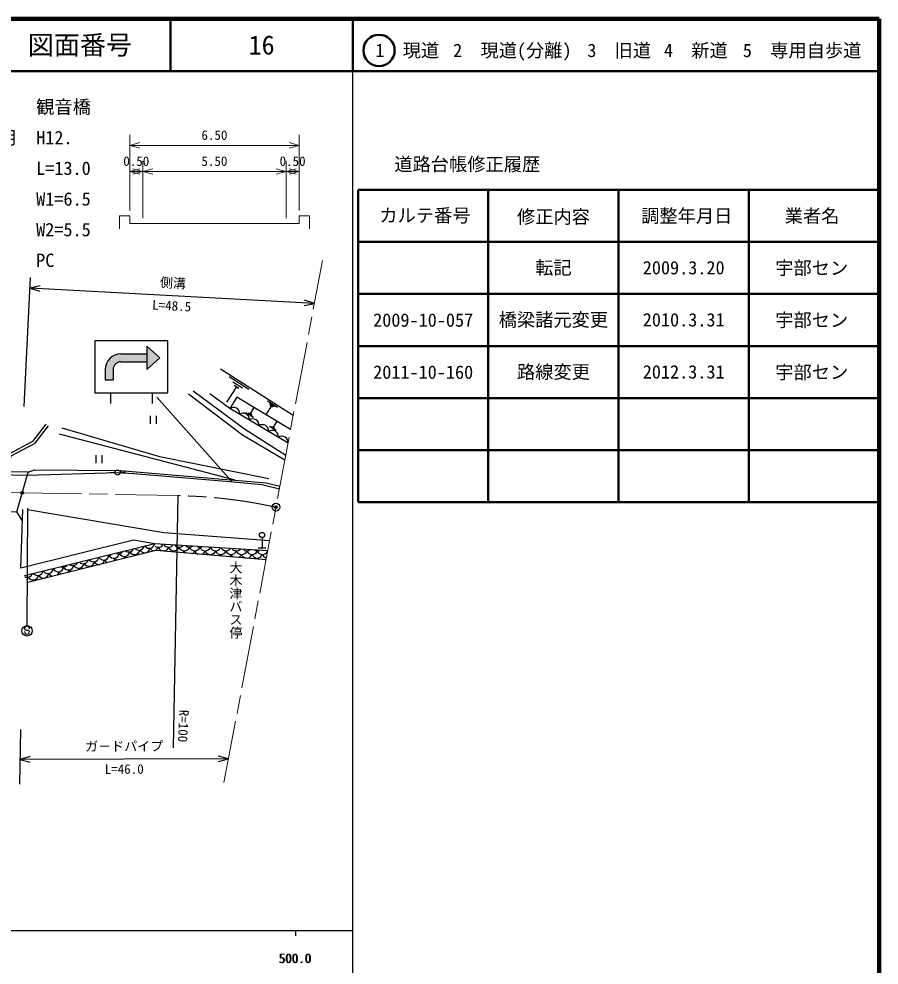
# Model space of a CAD drawing. Units: millimetres, scale not verified, with parts at other scales. Extents: x 40000 to 680000, y 20000 to 380000.
# Drawn here: x 514918 to 680000, y 198357 to 380000 of the extents above; entities that cross this region are included whole.
import ezdxf
from ezdxf.enums import TextEntityAlignment as Align

# ---------------------------------------------------------------- set-up
doc = ezdxf.new("R2010")
doc.units = ezdxf.units.MM
doc.header["$LTSCALE"] = 1000
doc.header["$PDMODE"] = 32
doc.header["$PDSIZE"] = 500
doc.linetypes.add('CHAIN', pattern=[18.5, 12, -1.5, 3.5, -1.5])
for name, color, linetype, lineweight in [('M-BGD', 7, 'Continuous', 25), ('M-BMK', 2, 'CHAIN', 13), ('M-BMK-SRVR', 3, 'Continuous', 25), ('M-STR-HTXT', 7, 'Continuous', 13), ('M-STR-STRC', 7, 'Continuous', 25), ('M-TTL', 2, 'Continuous', 140), ('M-TTL-BAND', 7, 'Continuous', 25), ('M-TTL-FRAM', 2, 'Continuous', 50), ('M-TTL-LINE', 7, 'Continuous', 50)]:
    doc.layers.add(name, color=color, linetype=linetype, lineweight=lineweight)
doc.layers.add('M-OTRS', color=6, linetype='Continuous')
doc.layers.add('M-TTL-TXT', color=7, linetype='Continuous')
doc.styles.add('@ＭＳ ゴシック', font='')
doc.styles.add('ＭＳ ゴシック', font='')
doc.styles.get('@ＭＳ ゴシック').set_extended_font_data('@MS Gothic')
doc.styles.get('ＭＳ ゴシック').set_extended_font_data('MS Gothic')

msp = doc.modelspace()

# ---------------------------------------------------------------- hatches: boundary and pattern name
at = {"layer": 'M-STR-STRC'}
for points in [[(539484, 315690), (539484, 317190), (541984, 314940), (539484, 312690), (539484, 314190)], [(534484, 315690), (539484, 315690), (539484, 314190), (534484, 314190, 0.41421), (532984, 312690), (532984, 310690), (531484, 310690), (531484, 312690, -0.41421)]]:
    msp.add_hatch(color=256, dxfattribs=at).paths.add_polyline_path(points)

# ---------------------------------------------------------------- linework, layer by layer
at = {"layer": 'M-BGD'}
for p, q in [((515946, 305575), (517158, 330366)), ((519016, 328747), (517059, 328335)), ((571620, 325374), (517059, 328335)), ((517059, 328335), (518960, 327714)), ((569663, 324962), (571620, 325374)), ((571620, 325374), (569719, 325995)), ((567558, 303837), (553623, 312749)), ((555299, 311321), (559030, 308935)), ((556687, 309382), (554779, 306397)), ((555993, 310351), (557858, 309158)), ((556221, 309680), (557154, 309083)), ((555414, 305215), (551579, 308032)), ((556762, 307380), (555414, 305215)), ((567058, 301183), (556762, 307380)), ((566564, 298563), (555414, 305215)), ((559389, 304210), (560089, 305383)), ((563359, 305680), (562382, 304151)), ((562648, 306673), (564559, 305451)), ((563004, 306177), (563959, 305566)), ((563120, 305833), (563598, 305527)), ((540185, 302270), (540185, 303770)), ((541310, 302270), (541310, 303770)), ((559948, 303479), (558481, 304354)), ((559669, 303844), (558935, 304282)), ((559573, 304100), (559206, 304319)), ((564293, 300977), (563000, 301748)), ((564047, 301299), (563401, 301684)), ((563963, 301524), (563639, 301717)), ((563801, 301621), (564418, 302655)), ((556436, 291433), (522692, 300300)), ((529738, 294719), (529738, 296219)), ((530863, 294719), (530863, 296219)), ((516521, 292374), (502690, 292561)), ((532358, 292941), (533358, 292941)), ((535358, 292941), (534358, 292941)), ((545420, 288493), (544515, 240059)), ((561579, 280433), (561579, 278433)), ((540974, 279246), (515994, 273082)), ((562663, 277879), (540974, 279246)), ((560829, 278433), (562329, 278433)), ((515192, 243604), (515058, 233097)), ((517049, 238375), (515119, 237852)), ((555132, 237952), (515119, 237852)), ((555132, 237952), (553199, 238465)), ((553202, 237429), (555132, 237952)), ((515119, 237852), (517052, 237339))]:
    msp.add_line(p, q, dxfattribs=at)
for points in [[(565943, 295273), (557854, 300061), (547490, 307975)], [(566116, 296190), (558187, 301217), (548369, 308567)], [(520061, 302231), (517541, 298858), (513008, 296446), (511999, 293039)], [(512584, 293032), (513431, 296096), (518064, 298528), (520586, 301907)], [(562910, 291728), (541978, 295954), (523219, 301458)], [(515602, 283650), (514504, 285394), (516695, 292976), (502862, 293163), (500679, 285496), (514504, 285394)], [(564897, 289726), (561515, 290554), (554629, 291171), (546960, 291850), (536970, 292664), (533856, 292841), (516521, 292374)], [(516695, 292976), (517909, 293403), (534412, 293278), (562370, 290936), (565001, 290275)], [(540974, 279246), (536884, 279912), (515254, 274585), (515684, 285788)], [(516571, 285840), (542740, 281420), (563041, 279885)], [(562342, 276179), (541183, 277942), (516620, 271829)]]:
    msp.add_lwpolyline(points, dxfattribs=at)
for centre in [(533858, 292941), (561579, 280933)]:
    msp.add_circle(centre, 500, dxfattribs=at)
for centre, radius, start, end in [((556094, 304243), 1186, 353.37453, 124.98296), ((557952, 303134), 1186, 353.37453, 124.98296), ((559810, 302026), 1186, 353.37453, 124.98296), ((561669, 300917), 1186, 353.37453, 124.98296), ((563527, 299808), 1186, 353.37453, 124.98296), ((565385, 298699), 1186, 353.37453, 124.98296), ((535987, 278737), 1064, 235.0078, 332.71718), ((537093, 278221), 1064, 210.01596, 349.98404), ((537956, 279084), 1064, 225.96153, 341.76346), ((539063, 278568), 1064, 210.01596, 349.98404), ((539926, 279431), 1064, 217.74094, 349.98404), ((541032, 278915), 1064, 210.01596, 261.16906), ((541663, 279643), 1064, 234.84498, 331.99062), ((540663, 278943), 1064, 298.60068, 339.98404), ((542663, 278943), 1064, 200.01596, 339.98404), ((543663, 279643), 1064, 208.49083, 324.29558), ((544663, 278943), 1064, 200.01596, 339.98404), ((545663, 279643), 1064, 216.90326, 315.88315), ((546663, 278943), 1064, 200.01596, 339.98404), ((547663, 279643), 1064, 226.5499, 306.23651), ((548663, 278943), 1064, 200.01596, 339.98404), ((549663, 279643), 1064, 238.77021, 294.0162), ((550663, 278943), 1064, 200.01596, 339.61239), ((552663, 278943), 1064, 200.40528, 332.38113), ((554663, 278943), 1064, 208.07136, 324.71505), ((556663, 278943), 1064, 216.43642, 316.34999), ((558663, 278943), 1064, 225.99718, 306.78923), ((560663, 278943), 1064, 238.0116, 294.77481), ((527245, 276484), 1064, 228.70946, 339.01552), ((529215, 276832), 1064, 220.27303, 347.45196), ((531184, 277179), 1064, 212.4174, 349.98404), ((530321, 276316), 1064, 294.85561, 349.98404), ((532291, 276663), 1064, 210.01596, 252.37983), ((532048, 278042), 1064, 259.52644, 308.19854), ((533154, 277526), 1064, 210.01596, 349.98404), ((532291, 276663), 1064, 315.56855, 349.98404), ((534260, 277011), 1064, 210.01596, 240.15572), ((534017, 278389), 1064, 245.54227, 322.18272), ((535124, 277874), 1064, 210.01596, 349.98404), ((534260, 277011), 1064, 327.79266, 349.98404), ((536230, 277358), 1064, 210.01596, 230.22319), ((536230, 277358), 1064, 337.72519, 349.98404), ((538199, 277705), 1064, 210.01596, 221.42934), ((538199, 277705), 1064, 346.51904, 349.98404), ((540169, 278052), 1064, 210.01596, 213.29229), ((541663, 278243), 1064, 336.59498, 339.98404), ((543663, 278243), 1064, 200.01596, 203.64145), ((543663, 278243), 1064, 326.83093, 339.98404), ((545663, 278243), 1064, 200.01596, 214.41695), ((545663, 278243), 1064, 316.05543, 339.98404), ((547663, 278243), 1064, 200.01596, 227.21966), ((547663, 278243), 1064, 303.25272, 339.98404), ((549663, 278243), 1064, 200.01596, 245.95288), ((549663, 278243), 1064, 284.5195, 339.98404), ((551663, 278243), 1064, 200.01596, 339.98404), ((550663, 277543), 1064, 333.7373, 339.98404), ((552663, 277543), 1064, 200.01596, 206.73946), ((553663, 278243), 1064, 200.01596, 339.98404), ((552663, 277543), 1064, 323.73292, 339.98404), ((554663, 277543), 1064, 200.01596, 217.97141), ((555663, 278243), 1064, 200.01596, 339.98404), ((554663, 277543), 1064, 312.50097, 339.98404), ((556663, 277543), 1064, 200.01596, 231.81824), ((557663, 278243), 1064, 200.01596, 339.98404), ((556663, 277543), 1064, 298.65414, 339.98404), ((558663, 277543), 1064, 200.01596, 257.43264), ((559663, 278243), 1064, 200.01596, 339.98404), ((558663, 277543), 1064, 273.03974, 339.98404), ((560663, 277543), 1064, 200.01596, 339.98404), ((559663, 276843), 1064, 330.82229, 339.98404), ((561663, 278243), 1064, 200.01596, 339.98404), ((561663, 276843), 1064, 200.01596, 209.94386), ((562663, 277543), 1064, 200.01596, 255.96767), ((562663, 278943), 1064, 262.78641, 270), ((520473, 274579), 1064, 214.85313, 349.98404), ((521336, 275442), 1064, 265.87915, 301.84583), ((522443, 274927), 1064, 210.01596, 349.98404), ((523306, 275790), 1064, 249.40637, 318.31861), ((524412, 275274), 1064, 210.01596, 349.98404), ((525275, 276137), 1064, 238.1271, 329.59788), ((526382, 275621), 1064, 210.01596, 349.98404), ((525519, 274758), 1064, 333.32037, 349.98404), ((527488, 275106), 1064, 210.01596, 225.39003), ((528351, 275969), 1064, 210.01596, 349.98404), ((527488, 275106), 1064, 342.55834, 349.98404), ((529458, 275453), 1064, 210.01596, 216.99118), ((530321, 276316), 1064, 210.01596, 273.09277), ((516534, 273885), 1064, 244.29, 336.17251), ((515670, 273022), 1064, 313.85226, 349.98404), ((517640, 273369), 1064, 210.01596, 349.98404), ((518503, 274232), 1064, 222.862, 344.86299), ((519610, 273716), 1064, 210.01596, 349.98404), ((518746, 272853), 1064, 347.15376, 349.98404), ((520716, 273201), 1064, 210.01596, 212.69483), ((521579, 274064), 1064, 210.01596, 259.75322), ((521579, 274064), 1064, 308.19515, 349.98404), ((523549, 274411), 1064, 210.01596, 245.39331), ((523549, 274411), 1064, 322.55507, 349.98404), ((525519, 274758), 1064, 210.01596, 234.62801), ((516777, 272506), 1064, 338.4225, 349.98404), ((518746, 272853), 1064, 210.01596, 220.79461)]:
    msp.add_arc(centre, radius, start, end, dxfattribs=at)
at = {"layer": 'M-BMK'}
msp.add_line((554274, 233400), (573171, 333598), dxfattribs=at)
msp.add_lwpolyline([(545420, 288493), (515536, 289032), (502538, 289299), (464145, 290156), (363924, 291407), (264767, 293215), (165417, 294780), (65081, 296195)], dxfattribs=at)
msp.add_open_spline([(564246, 286275), (559929, 287137), (558679, 287380), (555071, 287815), (551319, 288267), (549994, 288313), (545420, 288493)], degree=3, knots=[0, 0, 0, 0, 1, 1, 1, 2, 2, 2, 2], dxfattribs=at)
at = {"layer": 'M-BMK-SRVR'}
msp.add_circle((564246, 286275), 750, dxfattribs=at)
msp.add_point((564246, 286275), dxfattribs=at)
msp.add_point((564246, 286275), dxfattribs=at)
at = {"layer": 'M-OTRS'}
for p in [(515536, 289032), (515555, 289032)]:
    msp.add_point(p, dxfattribs=at)
at = {"layer": 'M-STR-HTXT'}
for p, q in [((536192, 343228), (536192, 357728)), ((538123, 356245), (536192, 355728)), ((568692, 355728), (566760, 356245)), ((568692, 343228), (568692, 357728)), ((536192, 355728), (568692, 355728)), ((536192, 355728), (538123, 355210)), ((566760, 355210), (568692, 355728)), ((538692, 341728), (538692, 352728)), ((566192, 341728), (566192, 352728)), ((538123, 351245), (536192, 350728)), ((536192, 350728), (538692, 350728)), ((536192, 350728), (538123, 350210)), ((538692, 350728), (536760, 351245)), ((536760, 350210), (538692, 350728)), ((540623, 351245), (538692, 350728)), ((538692, 350728), (566192, 350728)), ((538692, 350728), (540623, 350210)), ((566192, 350728), (564260, 351245)), ((564260, 350210), (566192, 350728)), ((568123, 351245), (566192, 350728)), ((566192, 350728), (568692, 350728)), ((566192, 350728), (568123, 350210)), ((568692, 350728), (566760, 351245)), ((566760, 350210), (568692, 350728)), ((534192, 342228), (536192, 342228)), ((534192, 342228), (534192, 339728)), ((536192, 340728), (536192, 342228)), ((568692, 340728), (568692, 342228)), ((568692, 342228), (570692, 342228)), ((570692, 342228), (570692, 339728)), ((536192, 340728), (538692, 340728)), ((538692, 340728), (566192, 340728)), ((566192, 340728), (568692, 340728))]:
    msp.add_line(p, q, dxfattribs=at)
at = {"layer": 'M-STR-STRC'}
for p, q in [((529484, 318190), (529484, 309580)), ((543484, 318190), (529484, 318190)), ((543484, 308190), (543484, 318190)), ((539484, 317190), (539484, 312690)), ((539484, 317190), (541984, 314940)), ((534484, 315690), (539484, 315690)), ((541984, 314940), (539484, 312690)), ((531484, 312690), (531484, 310690)), ((532984, 312690), (532984, 310690)), ((534484, 314190), (539484, 314190)), ((531484, 310690), (532984, 310690)), ((529484, 309573), (529484, 308190)), ((529484, 308190), (543484, 308190)), ((532484, 308190), (532484, 306190)), ((540484, 308190), (540484, 306190)), ((555720, 291254), (541393, 307411)), ((516566, 286090), (516461, 263531)), ((515977, 262910), (516083, 262774)), ((516083, 262774), (516328, 262662)), ((516328, 262662), (516629, 262660)), ((516629, 262660), (516874, 262521)), ((516874, 262521), (516974, 262403))]:
    msp.add_line(p, q, dxfattribs=at)
msp.add_circle((516475, 262531), 1000, dxfattribs=at)
for centre, radius, start, end in [((534484, 312690), 3000, 90, 180), ((534484, 312690), 1500, 90, 180), ((516477, 262906), 500, 359.55488, 179.55488), ((516474, 262406), 500, 179.55488, 359.55488)]:
    msp.add_arc(centre, radius, start, end, dxfattribs=at)
at = {"layer": 'M-TTL'}
for p, q in [((680000, 380000), (40000, 380000)), ((680000, 20000), (680000, 380000))]:
    msp.add_line(p, q, dxfattribs=at)
at = {"layer": 'M-TTL-BAND'}
for p, q in [((579000, 20000), (579000, 370000)), ((40000, 205000), (579000, 205000)), ((568000, 205000), (568000, 204000))]:
    msp.add_line(p, q, dxfattribs=at)
at = {"layer": 'M-TTL-FRAM'}
for p, q in [((580000, 347197), (580000, 287197)), ((580000, 347197), (680000, 347197)), ((580000, 287197), (680000, 287197))]:
    msp.add_line(p, q, dxfattribs=at)
at = {"layer": 'M-TTL-LINE'}
for p, q in [((543997, 380000), (543997, 370000)), ((579000, 380000), (579000, 370000)), ((40000, 370000), (680000, 370000)), ((605000, 347197), (605000, 287197)), ((630000, 347197), (630000, 287197)), ((655000, 347197), (655000, 287197)), ((580000, 337197), (680000, 337197)), ((580000, 327197), (680000, 327197)), ((580000, 317197), (680000, 317197)), ((580000, 307197), (680000, 307197)), ((580000, 297197), (680000, 297197))]:
    msp.add_line(p, q, dxfattribs=at)
msp.add_circle((584031, 373958), 3000, dxfattribs=at)

# ---------------------------------------------------------------- texts
at = {"layer": 'M-BGD', "style": 'ＭＳ ゴシック'}
for s, rotation, p in [('側溝', 356.893, (544394, 327853)), ('ガ－ドパイプ', 0.143, (535123, 238902))]:
    msp.add_text(s, height=1833, rotation=rotation, dxfattribs=at).set_placement(p, align=Align.BOTTOM_CENTER)
at = {"layer": 'M-BGD', "style": '@ＭＳ ゴシック'}
for s, rotation, p in [('L=48.5', 356.893, (544285, 325856)), ('L=46.0', 0.143, (535128, 236902))]:
    msp.add_text(s, height=1833, rotation=rotation, dxfattribs=at).set_placement(p, align=Align.TOP_CENTER)
at = {"layer": 'M-BGD'}
for s, rotation, style, p in [('大木津バス停', 270, '@ＭＳ ゴシック', (556530, 268449)), ('R=100', 267.414, 'ＭＳ ゴシック', (546478, 244254))]:
    msp.add_text(s, height=1833, rotation=rotation, dxfattribs=dict(at, style=style)).set_placement(p, align=Align.MIDDLE_CENTER)
at = {"layer": 'M-STR-HTXT', "style": 'ＭＳ ゴシック'}
for s, p in [('橋名\u3000\u3000\u3000観音橋', (500726, 361064)), ('架設年月\u3000H12.', (500726, 355173)), ('橋長\u3000\u3000\u3000L=13.0', (500726, 349282)), ('全幅\u3000\u3000\u3000W1=6.5', (500726, 343390)), ('車道\u3000\u3000\u3000W2=5.5', (500726, 337499)), ('橋種\u3000\u3000\u3000PC', (500726, 331608))]:
    msp.add_text(s, height=2566, dxfattribs=at).set_placement(p, align=Align.BOTTOM_LEFT)
for s, p in [('6.50', (552442, 356228)), ('0.50', (537442, 351228)), ('5.50', (552442, 351228)), ('0.50', (567442, 351228))]:
    msp.add_text(s, height=1833, dxfattribs=at).set_placement(p, align=Align.BOTTOM_CENTER)
at = {"layer": 'M-TTL-BAND', "style": 'ＭＳ ゴシック'}
for p in [(567844, 198195), (568000, 198195)]:
    msp.add_text('500.0', height=1833, dxfattribs=at).set_placement(p, align=Align.BOTTOM_CENTER)
at = {"layer": 'M-TTL-TXT', "style": 'ＭＳ ゴシック'}
for s, height, p in [('図面番号', 3666, (526622, 375000)), ('16', 3666, (561497, 375000)), ('1\u3000現道', 2566, (589448, 373958)), ('2\u3000現道(分離)', 2566, (609619, 373958)), ('3\u3000旧道', 2566, (630121, 373958)), ('4\u3000新道', 2566, (644824, 373958)), ('5\u3000専用自歩道', 2566, (665228, 373958)), ('道路台帳修正履歴', 2566, (600968, 352113)), ('カルテ番号', 2566, (592839, 342277)), ('修正内容', 2566, (617509, 342023)), ('調整年月日', 2566, (643089, 342197)), ('業者名', 2566, (667134, 342197)), ('転記', 2566, (617500, 332245)), ('2009.3.20', 2566, (642500, 332245)), ('宇部セン', 2566, (667077, 332189)), ('2009-10-057', 2566, (592500, 322189)), ('橋梁諸元変更', 2566, (617500, 322245)), ('2010.3.31', 2566, (642500, 322245)), ('宇部セン', 2566, (667077, 322189)), ('2011-10-160', 2566, (592500, 312189)), ('路線変更', 2566, (617500, 312245)), ('2012.3.31', 2566, (642500, 312245)), ('宇部セン', 2566, (667077, 312189))]:
    msp.add_text(s, height=height, dxfattribs=at).set_placement(p, align=Align.MIDDLE_CENTER)

doc.saveas('drawing.dxf')
